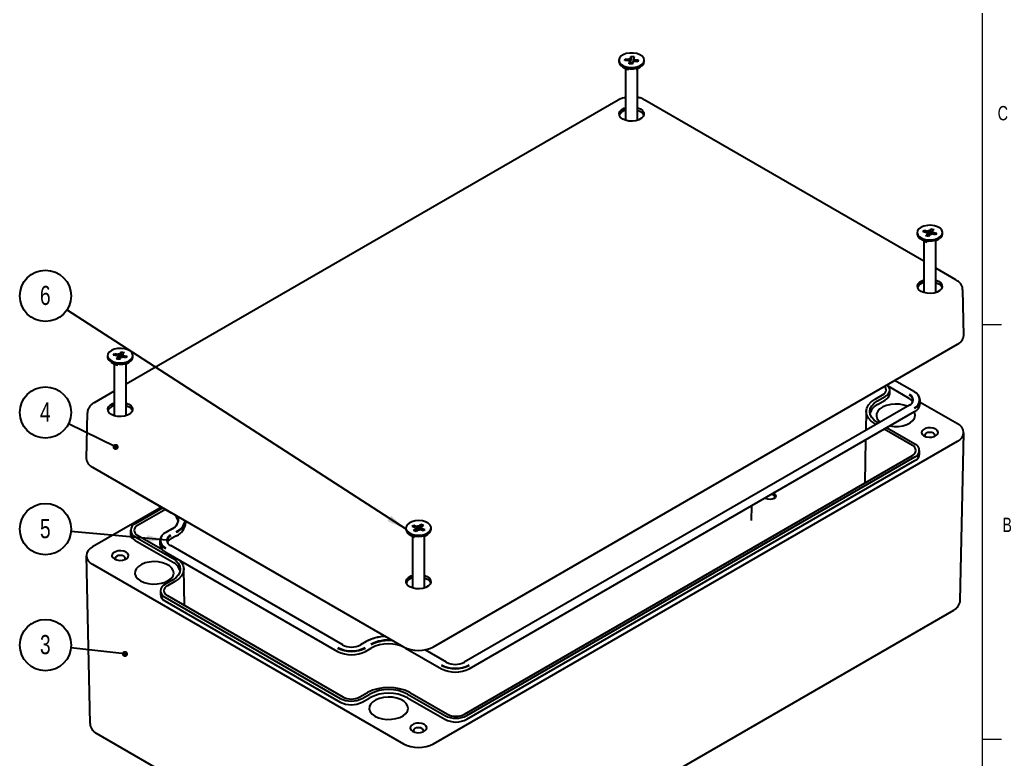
# Paper-space layout 'Sheet1' of a CAD drawing. Header units: inches. Extents: x 0.3 to 21.8, y 0.2 to 16.9.
# Drawn here: x 15.23 to 21.71, y 2.99 to 7.82 of the extents above; entities that cross this region are included whole.
import ezdxf

# ---------------------------------------------------------------- set-up
doc = ezdxf.new("R2010")
doc.units = ezdxf.units.IN
doc.header["$MEASUREMENT"] = 0
doc.layers.add('SLD-0', color=7, linetype='Continuous')
doc.styles.add('SLDTEXTSTYLE1', font='TXT', dxfattribs={"width": 0.75})
doc.dimstyles.new('SLDDIMSTYLE1', dxfattribs={"dimtxt": 0.18, "dimasz": 0.04, "dimexe": 0, "dimexo": 0.0625, "dimgap": 0, "dimtad": 0, "dimtih": 1, "dimtoh": 1, "dimdec": 0, "dimrnd": 1e-09, "dimzin": 0, "dimdsep": 46, "dimtxsty": 'Standard', "dimblk1": 'DOT', "dimblk2": 'DOT', "dimsah": 1, "dimcen": 0.09, "dimadec": 0, "dimazin": 0, "dimtfac": 0.04, "dimtdec": 0, "dimtofl": 0, "dimtmove": 0, "dimatfit": 3, "dimldrblk": 'DOT', "dimfxl": 0, "dimfrac": 2, "dimtolj": 1, "dimtzin": 0, "dimarcsym": 0})
doc.dimstyles.new('SLDDIMSTYLE2', dxfattribs={"dimtxt": 0.18, "dimasz": 0.13, "dimexe": 0, "dimexo": 0.0625, "dimgap": 0, "dimtad": 0, "dimtih": 1, "dimtoh": 1, "dimdec": 0, "dimrnd": 1e-09, "dimzin": 0, "dimdsep": 46, "dimtxsty": 'Standard', "dimsah": 1, "dimcen": 0.09, "dimadec": 0, "dimazin": 0, "dimtfac": 0.13, "dimtdec": 0, "dimtofl": 0, "dimtmove": 0, "dimatfit": 3, "dimfxl": 0, "dimfrac": 2, "dimtolj": 1, "dimtzin": 0, "dimarcsym": 0})

# ---------------------------------------------------------------- blocks, each defined once
blk = doc.blocks.new('SW_NOTE_3')
at = {"layer": 'SLD-0', "color": 0}
blk.add_circle((-0.1664, 0.0185), 0.1675, dxfattribs=at)
at = {"layer": 'SLD-0', "color": 0, "insert": (-0.1677, 0.0842), "char_height": 0.125, "attachment_point": 2, "style": 'SLDTEXTSTYLE1'}
blk.add_mtext('3', dxfattribs=at)
blk = doc.blocks.new('_DOT')
at = {"color": 0, "linetype": 'ByBlock', "lineweight": -2}
blk.add_line((-0.5, 0), (-1, 0), dxfattribs=at)
at = {"color": 0, "linetype": 'ByBlock', "const_width": 0.5}
blk.add_lwpolyline([(-0.25, 0, 1), (0.25, 0, 1)], format="xyb", close=True, dxfattribs=at)
blk = doc.blocks.new('SW_NOTE_4')
at = {"layer": 'SLD-0', "color": 0}
blk.add_circle((-0.1504, 0.0737), 0.1675, dxfattribs=at)
at = {"layer": 'SLD-0', "color": 0, "insert": (-0.1516, 0.1394), "char_height": 0.125, "attachment_point": 2, "style": 'SLDTEXTSTYLE1'}
blk.add_mtext('4', dxfattribs=at)
blk = doc.blocks.new('SW_NOTE_5')
at = {"layer": 'SLD-0', "color": 0}
blk.add_circle((-0.1406, 0.091), 0.1675, dxfattribs=at)
at = {"layer": 'SLD-0', "color": 0, "insert": (-0.1419, 0.1567), "char_height": 0.125, "attachment_point": 2, "style": 'SLDTEXTSTYLE1'}
blk.add_mtext('6', dxfattribs=at)
blk = doc.blocks.new('SW_NOTE_6')
at = {"layer": 'SLD-0', "color": 0}
blk.add_circle((-0.1668, 0.0152), 0.1675, dxfattribs=at)
at = {"layer": 'SLD-0', "color": 0, "insert": (-0.168, 0.0809), "char_height": 0.125, "attachment_point": 2, "style": 'SLDTEXTSTYLE1'}
blk.add_mtext('5', dxfattribs=at)

psp = doc.layouts.new('Sheet1')

# ---------------------------------------------------------------- linework, layer by layer
at = {"color": 7, "linetype": 'Continuous', "lineweight": 18}
for p, q in [((21.52288, 0.4106), (21.52288, 16.6606)), ((21.52288, 5.8276), (21.64788, 5.8276)), ((21.52288, 3.1196), (21.64788, 3.1196))]:
    psp.add_line(p, q, dxfattribs=at)
at = {"color": 7, "linetype": 'Continuous', "lineweight": 25}
for p, q in [((19.22334, 7.56297), (19.227, 7.57773)), ((19.227, 7.57773), (19.22378, 7.52748)), ((19.227, 7.57773), (19.24707, 7.57607)), ((19.14823, 7.55215), (19.14823, 7.54411)), ((19.1866, 7.54989), (19.18947, 7.56148)), ((19.21217, 7.54778), (19.1866, 7.54989)), ((19.18947, 7.56148), (19.21504, 7.55937)), ((19.18947, 7.56148), (19.19662, 7.54907)), ((19.21475, 7.52823), (19.2184, 7.54299)), ((19.23482, 7.52657), (19.21475, 7.52823)), ((19.23847, 7.54133), (19.23482, 7.52657)), ((19.24707, 7.57607), (19.24342, 7.56131)), ((19.27235, 7.54282), (19.24678, 7.54493)), ((19.24965, 7.55652), (19.27521, 7.55441)), ((19.27521, 7.55441), (19.26807, 7.54317)), ((19.27521, 7.55441), (19.27235, 7.54282)), ((19.31359, 7.54411), (19.31359, 7.55215)), ((19.17244, 7.51037), (19.19899, 7.49504)), ((19.19154, 7.49934), (19.19154, 7.16046)), ((19.26105, 7.49406), (19.26283, 7.49504)), ((19.26283, 7.49504), (19.28938, 7.51037)), ((19.27028, 7.16046), (19.27028, 7.49934)), ((19.14409, 7.29277), (15.92962, 5.43709)), ((21.14026, 6.24064), (19.31773, 7.29277)), ((19.27028, 7.22645), (19.28836, 7.21858)), ((21.09695, 6.42718), (21.09695, 6.41914)), ((21.13564, 6.43098), (21.14313, 6.44186)), ((21.15964, 6.42547), (21.13564, 6.43098)), ((21.14313, 6.44186), (21.16713, 6.43635)), ((21.14313, 6.44186), (21.15028, 6.42762)), ((21.1542, 6.40611), (21.16375, 6.41996)), ((21.18259, 6.41564), (21.17304, 6.40178)), ((21.17667, 6.43872), (21.18621, 6.45257)), ((21.18621, 6.45257), (21.17906, 6.41052)), ((21.18621, 6.45257), (21.20505, 6.44825)), ((21.21612, 6.4125), (21.19212, 6.41801)), ((21.20505, 6.44825), (21.19551, 6.43439)), ((21.19962, 6.42889), (21.22362, 6.42338)), ((21.22362, 6.42338), (21.21612, 6.4125)), ((21.2623, 6.41914), (21.2623, 6.42718)), ((21.12116, 6.3854), (21.14771, 6.37007)), ((21.14026, 6.37437), (21.14026, 6.03549)), ((21.17304, 6.40178), (21.1542, 6.40611)), ((21.21155, 6.37007), (21.2381, 6.3854)), ((21.219, 6.03549), (21.219, 6.37437)), ((21.34997, 6.11958), (21.219, 6.19519)), ((21.219, 6.10148), (21.23708, 6.09361)), ((21.40093, 5.75603), (21.39456, 6.05377)), ((15.84618, 5.62711), (15.85344, 5.63804)), ((15.85344, 5.63804), (15.87756, 5.6327)), ((15.85344, 5.63804), (15.86059, 5.62392)), ((15.88704, 5.63514), (15.89629, 5.64907)), ((15.89629, 5.64907), (15.88914, 5.60562)), ((15.89629, 5.64907), (15.91522, 5.64487)), ((15.91522, 5.64487), (15.90597, 5.63095)), ((17.9364, 3.72206), (21.36058, 5.6988)), ((15.80757, 5.62363), (15.80757, 5.61559)), ((15.83178, 5.58185), (15.85833, 5.56651)), ((15.8703, 5.62178), (15.84618, 5.62711)), ((15.85088, 5.57082), (15.85088, 5.23194)), ((15.86527, 5.60238), (15.87452, 5.6163)), ((15.88421, 5.59819), (15.86527, 5.60238)), ((15.89345, 5.61211), (15.88421, 5.59819)), ((15.92705, 5.60921), (15.90294, 5.61455)), ((15.9102, 5.62548), (15.93431, 5.62014)), ((15.92217, 5.56651), (15.94872, 5.58185)), ((15.93431, 5.62014), (15.92705, 5.60921)), ((15.92962, 5.23194), (15.92962, 5.57082)), ((15.97292, 5.61559), (15.97292, 5.62363)), ((21.07869, 5.38687), (20.94947, 5.46147)), ((15.85088, 5.39164), (15.71991, 5.31603)), ((21.04527, 5.34407), (20.89568, 5.43042)), ((20.91739, 5.3752), (20.91739, 5.39931)), ((20.8219, 5.33863), (20.87133, 5.36717)), ((20.83816, 5.32924), (20.88759, 5.35778)), ((20.83816, 5.30513), (20.88759, 5.33367)), ((21.11706, 5.31092), (21.11706, 5.33298)), ((21.36058, 5.17794), (21.11706, 5.31852)), ((15.67531, 5.25022), (15.66894, 4.95248)), ((15.92962, 5.29793), (15.9477, 5.29006)), ((21.04579, 5.30098), (18.13768, 3.62216)), ((18.1711, 3.57936), (21.07921, 5.25817)), ((20.76425, 5.25968), (20.76163, 5.13694)), ((20.84352, 5.18421), (20.83816, 5.18731)), ((20.82726, 5.17483), (20.8219, 5.17792)), ((21.06617, 5.03691), (20.88105, 5.14377)), ((21.08243, 5.0463), (20.89731, 5.15316)), ((21.3775, 4.0248), (21.40093, 5.12071)), ((17.9364, 3.08871), (21.36058, 5.06544)), ((20.76029, 5.07406), (20.75427, 4.79257)), ((21.11223, 4.98066), (21.11223, 5.00477)), ((18.13895, 3.28278), (21.06617, 4.97262)), ((18.15521, 3.27339), (21.08243, 4.96324)), ((18.15521, 3.24928), (21.08243, 4.93913)), ((15.70929, 4.89525), (17.74153, 3.72206)), ((15.98508, 4.73604), (15.99066, 4.73261)), ((15.99066, 4.73261), (16.22404, 4.59788)), ((20.1081, 4.69061), (20.10274, 4.69447)), ((16.16024, 4.63471), (15.70929, 4.37439)), ((16.16903, 4.62964), (15.98745, 4.52481)), ((16.18529, 4.62025), (16.00371, 4.51543)), ((20.01519, 4.64393), (20.01314, 4.54802)), ((16.31868, 4.53288), (16.31868, 4.54346)), ((15.95765, 4.48328), (15.95765, 4.45917)), ((16.22455, 4.49108), (16.18776, 4.46984)), ((17.75629, 4.49865), (17.75629, 4.49062)), ((17.79743, 4.50784), (17.80881, 4.51753)), ((17.81881, 4.49947), (17.79743, 4.50784)), ((17.80627, 4.48125), (17.82077, 4.49359)), ((17.82305, 4.47468), (17.80627, 4.48125)), ((17.80881, 4.51753), (17.83019, 4.50916)), ((17.80881, 4.51753), (17.81596, 4.50059)), ((17.82106, 4.48848), (17.82588, 4.47708)), ((17.83755, 4.48702), (17.82305, 4.47468)), ((17.84038, 4.51029), (17.85488, 4.52263)), ((17.85488, 4.52263), (17.84559, 4.48763)), ((17.86912, 4.47978), (17.84774, 4.48815)), ((17.85488, 4.52263), (17.87166, 4.51606)), ((17.87166, 4.51606), (17.85717, 4.50372)), ((17.85912, 4.49784), (17.8805, 4.48947)), ((17.8805, 4.48947), (17.86912, 4.47978)), ((17.92164, 4.49062), (17.92164, 4.49865)), ((15.98745, 4.44175), (16.23171, 4.30074)), ((15.98745, 4.41764), (16.23171, 4.27663)), ((16.00371, 4.45114), (16.16567, 4.35765)), ((16.14939, 4.41595), (16.14939, 4.39388)), ((16.25798, 4.44828), (16.22118, 4.42703)), ((17.78049, 4.45687), (17.80704, 4.44154)), ((17.7996, 4.44584), (17.7996, 4.10697)), ((17.80704, 4.44154), (17.81364, 4.4384)), ((17.87089, 4.44154), (17.89744, 4.45687)), ((17.87834, 4.10697), (17.87834, 4.44584)), ((16.18724, 4.34114), (17.31025, 3.69284)), ((17.34368, 3.73564), (16.22066, 4.38395)), ((15.66894, 4.31716), (15.69237, 3.22125)), ((15.70929, 4.26189), (17.74153, 3.08871)), ((16.31074, 3.99183), (16.30562, 4.23118)), ((16.23171, 4.15881), (16.18228, 4.13027)), ((16.24798, 4.14942), (16.19854, 4.12088)), ((17.87834, 4.17295), (17.89642, 4.16509)), ((16.15248, 4.08874), (16.15248, 4.06463)), ((16.18228, 4.04721), (17.32788, 3.38587)), ((16.18228, 4.0231), (17.32788, 3.36176)), ((16.19854, 4.0566), (17.34415, 3.39525)), ((17.91233, 1.98612), (21.33651, 3.96285)), ((17.49636, 3.75689), (17.45956, 3.73564)), ((17.49299, 3.69284), (17.52978, 3.71408)), ((17.755, 3.71408), (17.98837, 3.57936)), ((18.02179, 3.62216), (17.88216, 3.70277)), ((17.4555, 3.39525), (17.50494, 3.42379)), ((17.47177, 3.38587), (17.5212, 3.4144)), ((17.47177, 3.36176), (17.5212, 3.39029)), ((17.76706, 3.4144), (18.01133, 3.27339)), ((17.76706, 3.39029), (18.01133, 3.24928)), ((17.78332, 3.42379), (18.02759, 3.28278)), ((15.73337, 3.1593), (17.7656, 1.98612))]:
    psp.add_line(p, q, dxfattribs=at)
at = {"color": 7, "linetype": 'Continuous', "lineweight": 25, "flags": 128}
for points in [[(19.21922, 7.5049), (19.24275, 7.50491), (19.26532, 7.50875), (19.28511, 7.51611), (19.3005, 7.52638), (19.31026, 7.53874), (19.31359, 7.55219), (19.31022, 7.56564), (19.30042, 7.57799), (19.28499, 7.58825), (19.26519, 7.59558), (19.2426, 7.5994), (19.21907, 7.59939), (19.1965, 7.59555), (19.17671, 7.58819), (19.16132, 7.57792), (19.15156, 7.56555), (19.14823, 7.55211), (19.1516, 7.53866), (19.1614, 7.52631), (19.17682, 7.51605), (19.19663, 7.50872), (19.21922, 7.5049)], [(19.14823, 7.54411), (19.14823, 7.54407), (19.1516, 7.53062), (19.1614, 7.51827), (19.17682, 7.50801), (19.19663, 7.50068), (19.21922, 7.49686)], [(19.21922, 7.49686), (19.24275, 7.49688), (19.26532, 7.50072), (19.28511, 7.50807), (19.3005, 7.51835), (19.31026, 7.53071), (19.31359, 7.54411)], [(19.19899, 7.49504), (19.20791, 7.49104), (19.21152, 7.48993)], [(19.27028, 7.24252), (19.28836, 7.23466), (19.30222, 7.22397), (19.3103, 7.21146), (19.31195, 7.19815), (19.30704, 7.1851), (19.29595, 7.17338), (19.2796, 7.16394), (19.2593, 7.15754), (19.2367, 7.15471), (19.21364, 7.15566), (19.19197, 7.16032), (19.17346, 7.16833), (19.1596, 7.17901), (19.15152, 7.19152), (19.14987, 7.20484), (19.15478, 7.21788), (19.16586, 7.2296), (19.18222, 7.23904), (19.19154, 7.24252)], [(21.09695, 6.41914), (21.09705, 6.41676), (21.10156, 6.40343), (21.11239, 6.39137), (21.12867, 6.38156), (21.14907, 6.37479)], [(21.14907, 6.38283), (21.17196, 6.37966), (21.19546, 6.38033), (21.21768, 6.3848), (21.23682, 6.39271), (21.25132, 6.40341), (21.26002, 6.41603), (21.2622, 6.42956), (21.2577, 6.44289), (21.24687, 6.45495), (21.23059, 6.46476), (21.21018, 6.47153), (21.1873, 6.4747), (21.1638, 6.47402), (21.14158, 6.46955), (21.12244, 6.46165), (21.10793, 6.45095), (21.09924, 6.43832), (21.09705, 6.4248), (21.10156, 6.41147), (21.11239, 6.3994), (21.12867, 6.38959), (21.14907, 6.38283)], [(21.14907, 6.37479), (21.17196, 6.37162), (21.19546, 6.3723), (21.21768, 6.37677), (21.23682, 6.38467), (21.25132, 6.39537), (21.26002, 6.40799), (21.2623, 6.41914)], [(21.14771, 6.37007), (21.14817, 6.3698), (21.16295, 6.36428)], [(21.219, 6.11755), (21.23708, 6.10969), (21.25094, 6.099), (21.25902, 6.08649), (21.26067, 6.07317), (21.25575, 6.06013), (21.24467, 6.04841), (21.22832, 6.03897), (21.20802, 6.03257), (21.18542, 6.02973), (21.16236, 6.03069), (21.14069, 6.03535), (21.12218, 6.04335), (21.10832, 6.05404), (21.10023, 6.06655), (21.09858, 6.07987), (21.1035, 6.09291), (21.11458, 6.10463), (21.13094, 6.11407), (21.14026, 6.11755)], [(15.86064, 5.57906), (15.88359, 5.57605), (15.90708, 5.5769), (15.9292, 5.58153), (15.94817, 5.58957), (15.96244, 5.60037), (15.97087, 5.61305), (15.97276, 5.62659), (15.96797, 5.63989), (15.95689, 5.65188), (15.9404, 5.66157), (15.91985, 5.66819), (15.8969, 5.6712), (15.87341, 5.67036), (15.85129, 5.66573), (15.83232, 5.65768), (15.81805, 5.64688), (15.80962, 5.6342), (15.80773, 5.62066), (15.81252, 5.60736), (15.82361, 5.59538), (15.84009, 5.58568), (15.86064, 5.57906)], [(15.80757, 5.61559), (15.80773, 5.61262), (15.81252, 5.59932), (15.82361, 5.58734), (15.84009, 5.57765), (15.86064, 5.57103)], [(15.86064, 5.57103), (15.88359, 5.56802), (15.90708, 5.56886), (15.9292, 5.57349), (15.94817, 5.58153), (15.96244, 5.59233), (15.97087, 5.60502), (15.97292, 5.61559)], [(15.85833, 5.56651), (15.85919, 5.56603), (15.87409, 5.56061)], [(20.87133, 5.36717), (20.88112, 5.37406), (20.8884, 5.38192), (20.89288, 5.39044), (20.89439, 5.39931), (20.89288, 5.40818), (20.8884, 5.41671), (20.88285, 5.42301)], [(20.88759, 5.35778), (20.90025, 5.36668), (20.90965, 5.37684), (20.91544, 5.38785), (20.91739, 5.39931), (20.91544, 5.41077), (20.90965, 5.42179), (20.90892, 5.42278)], [(15.92962, 5.314), (15.9477, 5.30614), (15.96156, 5.29545), (15.96964, 5.28294), (15.97129, 5.26962), (15.96637, 5.25658), (15.95529, 5.24486), (15.93894, 5.23542), (15.91864, 5.22902), (15.89604, 5.22618), (15.87298, 5.22714), (15.85131, 5.2318), (15.83279, 5.2398), (15.81893, 5.25049), (15.81085, 5.263), (15.8092, 5.27631), (15.81412, 5.28936), (15.8252, 5.30108), (15.84155, 5.31052), (15.85088, 5.314)], [(20.8219, 5.17792), (20.79742, 5.19514), (20.77922, 5.21479), (20.76802, 5.23611), (20.76424, 5.25828), (20.76802, 5.28045), (20.77922, 5.30177), (20.79742, 5.32141), (20.8219, 5.33863)], [(20.83816, 5.18731), (20.81654, 5.20252), (20.80047, 5.21987), (20.79058, 5.2387), (20.78724, 5.25828), (20.79058, 5.27786), (20.80047, 5.29668), (20.81654, 5.31404), (20.83816, 5.32924)], [(21.03212, 5.29309), (21.01048, 5.3005), (20.98255, 5.30585), (20.95323, 5.30733), (20.92411, 5.30487), (20.89676, 5.29859), (20.87265, 5.28885), (20.85309, 5.27616), (20.83912, 5.2612), (20.83151, 5.24479), (20.83065, 5.22781), (20.8366, 5.21117), (20.84904, 5.19577), (20.85489, 5.19077)], [(20.91728, 5.16469), (20.94587, 5.16129), (20.97529, 5.16179), (21.00371, 5.16619), (21.02962, 5.17425), (21.0516, 5.18554), (21.06848, 5.19946), (21.07935, 5.21525), (21.08361, 5.23206), (21.08105, 5.24898), (21.07731, 5.25707)], [(21.14135, 5.09959), (21.15675, 5.09337), (21.17491, 5.09056), (21.19364, 5.0915), (21.21068, 5.09609), (21.22397, 5.10377), (21.23192, 5.1136), (21.23356, 5.12441), (21.22869, 5.1349), (21.21791, 5.14379), (21.20251, 5.15001), (21.18435, 5.15282), (21.16562, 5.15188), (21.14858, 5.14729), (21.13528, 5.13962), (21.12734, 5.12978), (21.1257, 5.11897), (21.13057, 5.10848), (21.14135, 5.09959)], [(21.20828, 5.09517), (21.20964, 5.09683), (21.21211, 5.10401), (21.20964, 5.11118), (21.20259, 5.11727), (21.19206, 5.12133), (21.17963, 5.12276), (21.1672, 5.12133), (21.15666, 5.11727), (21.14962, 5.11118), (21.14715, 5.10401), (21.14962, 5.09683), (21.15098, 5.09517)], [(20.10517, 4.69587), (20.10657, 4.69344), (20.11103, 4.68908)], [(20.15656, 4.72554), (20.16325, 4.72244), (20.1717, 4.71514), (20.17467, 4.70653), (20.1717, 4.69791), (20.16325, 4.69061), (20.15059, 4.68573), (20.13567, 4.68401), (20.12075, 4.68573), (20.1081, 4.69061), (20.1081, 4.69061)], [(20.16031, 4.68908), (20.16477, 4.69344), (20.16717, 4.7004), (20.16477, 4.70736), (20.15794, 4.71326), (20.14772, 4.7172), (20.14352, 4.71801)], [(17.79257, 4.45915), (17.81373, 4.4532), (17.83693, 4.45094), (17.8603, 4.45254), (17.88194, 4.45788), (17.9001, 4.46652), (17.9133, 4.47777), (17.92049, 4.4907), (17.92107, 4.50428), (17.91499, 4.51741), (17.90276, 4.52901), (17.88536, 4.53816), (17.8642, 4.54411), (17.841, 4.54637), (17.81763, 4.54477), (17.79599, 4.53943), (17.77783, 4.53079), (17.76463, 4.51954), (17.75744, 4.50661), (17.75687, 4.49303), (17.76294, 4.4799), (17.77517, 4.4683), (17.79257, 4.45915)], [(17.79257, 4.45111), (17.81373, 4.44517), (17.83693, 4.4429), (17.8603, 4.44451), (17.88194, 4.44984), (17.9001, 4.45848), (17.9133, 4.46973), (17.92049, 4.48266), (17.92164, 4.49062)], [(15.85197, 4.29604), (15.86737, 4.28982), (15.88553, 4.28701), (15.90426, 4.28795), (15.9213, 4.29254), (15.93459, 4.30021), (15.94254, 4.31005), (15.94417, 4.32086), (15.93931, 4.33135), (15.92852, 4.34024), (15.91312, 4.34646), (15.89496, 4.34927), (15.87624, 4.34833), (15.8592, 4.34374), (15.8459, 4.33606), (15.83796, 4.32623), (15.83632, 4.31542), (15.84118, 4.30493), (15.85197, 4.29604)], [(15.9189, 4.29162), (15.92025, 4.29328), (15.92273, 4.30046), (15.92025, 4.30763), (15.91321, 4.31372), (15.90268, 4.31778), (15.89025, 4.31921), (15.87782, 4.31778), (15.86728, 4.31372), (15.86024, 4.30763), (15.85777, 4.30046), (15.86024, 4.29328), (15.8616, 4.29162)], [(16.02333, 4.1539), (16.04642, 4.14336), (16.07309, 4.13618), (16.10191, 4.13275), (16.13133, 4.13324), (16.15975, 4.13764), (16.18566, 4.1457), (16.20764, 4.157), (16.22452, 4.17091), (16.23539, 4.1867), (16.23965, 4.20351), (16.23709, 4.22044), (16.22783, 4.23657), (16.21238, 4.25103), (16.19157, 4.26304), (16.16652, 4.27196), (16.13859, 4.2773), (16.10927, 4.27878), (16.08015, 4.27632), (16.0528, 4.27005), (16.02869, 4.2603), (16.00913, 4.24761), (15.99516, 4.23266), (15.98755, 4.21625), (15.98669, 4.19926), (15.99264, 4.18263), (16.00508, 4.16723), (16.02333, 4.1539)], [(16.23171, 4.30074), (16.25334, 4.28553), (16.2694, 4.26818), (16.27929, 4.24935), (16.28263, 4.22977), (16.27929, 4.21019), (16.2694, 4.19137), (16.25334, 4.17402), (16.23171, 4.15881)], [(16.27553, 4.29017), (16.29065, 4.27326), (16.30185, 4.25194), (16.30563, 4.22977), (16.30185, 4.2076), (16.29065, 4.18629), (16.27246, 4.16664), (16.24798, 4.14942)], [(17.87834, 4.18903), (17.89642, 4.18116), (17.91028, 4.17048), (17.91836, 4.15797), (17.92001, 4.14465), (17.91509, 4.13161), (17.90401, 4.11989), (17.88766, 4.11045), (17.86736, 4.10405), (17.84476, 4.10121), (17.82169, 4.10216), (17.80003, 4.10683), (17.78151, 4.11483), (17.76765, 4.12552), (17.75957, 4.13803), (17.75792, 4.15134), (17.76284, 4.16439), (17.77392, 4.17611), (17.79027, 4.18555), (17.7996, 4.18903)], [(17.55447, 3.27), (17.57755, 3.25946), (17.60423, 3.25228), (17.63305, 3.24884), (17.66246, 3.24934), (17.69089, 3.25373), (17.71679, 3.2618), (17.73878, 3.27309), (17.75566, 3.28701), (17.76652, 3.3028), (17.77079, 3.31961), (17.76823, 3.33653), (17.75897, 3.35266), (17.74352, 3.36712), (17.72271, 3.37913), (17.69766, 3.38805), (17.66972, 3.39339), (17.64041, 3.39488), (17.61129, 3.39241), (17.58394, 3.38614), (17.55983, 3.3764), (17.54027, 3.3637), (17.5263, 3.34875), (17.51868, 3.33234), (17.51783, 3.31536), (17.52378, 3.29872), (17.53621, 3.28332), (17.55447, 3.27)], [(17.80069, 3.17107), (17.81609, 3.16484), (17.83425, 3.16204), (17.85298, 3.16298), (17.87002, 3.16757), (17.88331, 3.17524), (17.89126, 3.18508), (17.89289, 3.19589), (17.88803, 3.20637), (17.87724, 3.21526), (17.86184, 3.22149), (17.84368, 3.2243), (17.82495, 3.22335), (17.80792, 3.21877), (17.79462, 3.21109), (17.78668, 3.20126), (17.78504, 3.19044), (17.7899, 3.17996), (17.80069, 3.17107)], [(17.86761, 3.16665), (17.86897, 3.16831), (17.87145, 3.17549), (17.86897, 3.18266), (17.86193, 3.18874), (17.8514, 3.19281), (17.83897, 3.19424), (17.82654, 3.19281), (17.816, 3.18874), (17.80896, 3.18266), (17.80649, 3.17549), (17.80896, 3.16831), (17.81032, 3.16665)]]:
    psp.add_lwpolyline(points, dxfattribs=at)
at = {"color": 7, "linetype": 'Continuous', "lineweight": 25}
for centre, radius, start, end in [((19.2242, 7.55697), 0.01513, 217.359311, 247.468512), ((19.22813, 7.54053), 0.02294, 102.033383, 124.788539), ((19.23369, 7.56377), 0.02294, 282.033383, 304.788539), ((19.23762, 7.54733), 0.01513, 37.359311, 67.468512), ((19.20446, 7.16894), 0.05894, 102.664825, 155.425027), ((19.26978, 7.17916), 0.04358, 19.149588, 64.772431), ((21.16942, 6.42849), 0.01024, 197.141589, 236.336816), ((21.17887, 6.4095), 0.0293, 94.315371, 113.623348), ((21.18038, 6.44485), 0.0293, 274.315371, 293.623348), ((21.18983, 6.42587), 0.01024, 17.141589, 56.336816), ((21.15318, 6.04397), 0.05894, 102.664825, 155.425027), ((21.2185, 6.05419), 0.04358, 19.149588, 64.772431), ((21.33528, 5.75947), 0.06574, 292.634282, 356.996065), ((15.88942, 5.60624), 0.029, 94.706989, 114.146589), ((15.88021, 5.62506), 0.01044, 198.326269, 237.005107), ((15.89107, 5.64101), 0.029, 274.706989, 294.146589), ((15.90028, 5.62219), 0.01044, 18.326269, 57.005107), ((21.07817, 5.38573), 0.00126, 65.686048, 125.618173), ((21.05781, 5.33503), 0.05532, 290.783421, 69.216579), ((21.05919, 5.33298), 0.05642, 290.783421, 69.216579), ((20.86648, 5.38028), 0.05117, 294.374658, 354.305201), ((21.02841, 5.32893), 0.04085, 5.694799, 65.625342), ((21.02322, 5.30111), 0.04828, 25.566658, 62.826791), ((21.03407, 5.33503), 0.03655, 290.783421, 69.216579), ((21.05239, 5.31736), 0.06499, 294.374658, 354.305201), ((15.8638, 5.24042), 0.05894, 102.664825, 155.425027), ((15.92912, 5.25063), 0.04358, 19.149588, 64.772431), ((20.87771, 5.22141), 0.0926, 115.28419, 164.455494), ((21.33923, 5.12169), 0.06016, 290.783421, 69.216579), ((21.05397, 5.00477), 0.03438, 290.783421, 69.216579), ((21.06667, 5.00477), 0.04442, 290.783421, 69.216579), ((15.73634, 4.95716), 0.06756, 183.971374, 246.398279), ((21.06131, 4.98573), 0.05117, 294.374658, 354.305201), ((16.18781, 4.52119), 0.08482, 15.537324, 64.716507), ((16.19877, 4.55613), 0.07085, 290.890031, 13.730236), ((16.1968, 4.56047), 0.07532, 292.64755, 7.839725), ((16.21045, 4.57105), 0.10783, 295.10909, 346.274315), ((16.21187, 4.56894), 0.10884, 295.065271, 346.734423), ((16.00321, 4.48328), 0.04442, 110.783421, 249.216579), ((16.01591, 4.48328), 0.03438, 110.783421, 249.216579), ((16.20864, 4.41799), 0.05532, 110.783421, 249.216579), ((16.18827, 4.4687), 0.00126, 54.381827, 114.313952), ((16.21496, 4.54322), 0.10423, 294.374658, 354.305201), ((17.80256, 4.4967), 0.04667, 187.490826, 257.637007), ((17.82646, 4.49875), 0.00769, 174.588134, 222.185982), ((17.83891, 4.47699), 0.03333, 87.467802, 105.17483), ((17.83902, 4.52032), 0.03333, 267.467802, 285.17483), ((17.85147, 4.49856), 0.00769, 354.588134, 42.185982), ((16.00856, 4.46425), 0.05117, 185.694799, 245.625342), ((16.20726, 4.41595), 0.05642, 110.783421, 249.216579), ((16.23238, 4.41799), 0.03655, 110.783421, 249.216579), ((16.23804, 4.4119), 0.04085, 114.374658, 174.305201), ((16.24323, 4.38408), 0.04828, 117.173209, 154.433342), ((15.73064, 4.31814), 0.06016, 110.783421, 249.216579), ((16.21406, 4.40033), 0.06499, 185.694799, 245.625342), ((16.19217, 4.1929), 0.0926, 15.544506, 64.71581), ((17.81252, 4.11545), 0.05894, 102.664825, 155.425027), ((17.87784, 4.12566), 0.04358, 19.149588, 64.772431), ((16.19804, 4.08874), 0.04442, 110.783421, 249.216579), ((16.21074, 4.08874), 0.03438, 110.783421, 249.216579), ((16.2034, 4.06971), 0.05117, 185.694799, 245.625342), ((17.63431, 3.49716), 0.29332, 92.139215, 118.169145), ((17.49688, 3.75574), 0.00126, 54.381827, 114.313952), ((17.63427, 3.50165), 0.28941, 92.345591, 118.177912), ((17.64102, 3.52196), 0.24488, 84.0931, 117.480729), ((17.64171, 3.51984), 0.24355, 82.482137, 117.358213), ((17.40162, 3.89124), 0.1986, 242.609672, 297.390328), ((17.40162, 3.86917), 0.1986, 242.609672, 297.390328), ((17.40162, 3.89089), 0.19476, 242.609672, 297.390328), ((17.34316, 3.7345), 0.00126, 65.686048, 125.618173), ((17.40162, 3.84976), 0.12867, 242.609672, 297.390328), ((17.46008, 3.7345), 0.00126, 54.381827, 114.313952), ((17.64239, 3.49675), 0.24477, 62.609672, 117.390328), ((17.83897, 3.91011), 0.21179, 242.609672, 297.390328), ((18.07974, 3.77776), 0.1986, 242.609672, 297.390328), ((18.07974, 3.75569), 0.1986, 242.609672, 297.390328), ((18.07974, 3.77741), 0.19476, 242.609672, 297.390328), ((18.02127, 3.62102), 0.00126, 65.686048, 125.618173), ((18.07974, 3.73628), 0.12867, 242.609672, 297.390328), ((18.1382, 3.62102), 0.00126, 54.381827, 114.313952), ((17.64413, 3.15515), 0.30256, 62.609672, 117.390328), ((17.64413, 3.17715), 0.26721, 62.609672, 117.390328), ((17.39982, 3.52471), 0.15638, 242.609672, 297.390328), ((17.39982, 3.50271), 0.12103, 242.609672, 297.390328), ((17.64413, 3.15304), 0.26721, 62.609672, 117.390328), ((17.39982, 3.5006), 0.15638, 242.609672, 297.390328), ((18.08327, 3.41224), 0.15638, 242.609672, 297.390328), ((18.08327, 3.38813), 0.15638, 242.609672, 297.390328), ((18.08327, 3.39024), 0.12103, 242.609672, 297.390328), ((17.83897, 3.27676), 0.21179, 242.609672, 297.390328)]:
    psp.add_arc(centre, radius, start, end, dxfattribs=at)
for points, knots in [([(19.21661, 7.54356), (19.21625, 7.54709), (19.21572, 7.55236), (19.21521, 7.55763), (19.21504, 7.55937)], [0, 0, 0, 0, 0.670574, 1, 1, 1, 1]), ([(19.21863, 7.52791), (19.21858, 7.53131), (19.2185, 7.53633), (19.21842, 7.54136), (19.2184, 7.54299)], [0, 0, 0, 0, 0.6773405, 1, 1, 1, 1]), ([(19.22334, 7.56297), (19.22332, 7.56115), (19.22316, 7.54936), (19.223, 7.53755), (19.22286, 7.52756)], [0, 0, 0, 0, 0.1543906, 1, 1, 1, 1]), ([(19.24317, 7.54312), (19.24323, 7.54737), (19.24331, 7.55344), (19.24339, 7.55949), (19.24342, 7.56131)], [0, 0, 0, 0, 0.6994862, 1, 1, 1, 1]), ([(19.24965, 7.55652), (19.24948, 7.55481), (19.24909, 7.5509), (19.24869, 7.54699), (19.24846, 7.54479)], [0, 0, 0, 0, 0.4368874, 1, 1, 1, 1]), ([(19.19154, 7.30968), (19.18511, 7.30834), (19.17018, 7.30522), (19.15477, 7.29868), (19.14598, 7.29381), (19.14409, 7.29277)], [0, 0, 0, 0, 0.37206858, 0.86490981, 1, 1, 1, 1]), ([(19.31773, 7.29277), (19.3137, 7.2949), (19.30235, 7.30091), (19.28638, 7.3069), (19.27382, 7.30902), (19.27028, 7.30961)], [0, 0, 0, 0, 0.2834703, 0.7981556, 1, 1, 1, 1]), ([(21.16439, 6.40377), (21.16424, 6.40754), (21.16402, 6.41293), (21.16381, 6.41833), (21.16375, 6.41996)], [0, 0, 0, 0, 0.6983992, 1, 1, 1, 1]), ([(21.17033, 6.40186), (21.16941, 6.4116), (21.16833, 6.4231), (21.16729, 6.43459), (21.16713, 6.43635)], [0, 0, 0, 0, 0.8469368, 1, 1, 1, 1]), ([(21.17667, 6.43872), (21.1766, 6.4369), (21.17622, 6.42578), (21.17581, 6.41464), (21.17547, 6.40531)], [0, 0, 0, 0, 0.1630838, 1, 1, 1, 1]), ([(21.1949, 6.41737), (21.19504, 6.42123), (21.19525, 6.42691), (21.19544, 6.43258), (21.19551, 6.43439)], [0, 0, 0, 0, 0.6799511, 1, 1, 1, 1]), ([(21.19962, 6.42889), (21.19946, 6.4272), (21.19907, 6.42309), (21.19867, 6.41898), (21.19843, 6.41656)], [0, 0, 0, 0, 0.4100786, 1, 1, 1, 1]), ([(21.39382, 6.05381), (21.39396, 6.05635), (21.39444, 6.06528), (21.38909, 6.08011), (21.37876, 6.09676), (21.36527, 6.10993), (21.35455, 6.11669), (21.34997, 6.11958)], [0, 0, 0, 0, 0.0942191, 0.3315537, 0.5680306, 0.8152821, 1, 1, 1, 1]), ([(15.88704, 5.63514), (15.88698, 5.63333), (15.88656, 5.62095), (15.88611, 5.60798), (15.88571, 5.59679), (15.88569, 5.59621)], [0, 0, 0, 0, 0.1399678, 0.9547476, 1, 1, 1, 1]), ([(15.87514, 5.60019), (15.87499, 5.60393), (15.87478, 5.60929), (15.87458, 5.61467), (15.87452, 5.6163)], [0, 0, 0, 0, 0.6968422, 1, 1, 1, 1]), ([(15.88082, 5.59777), (15.87988, 5.60766), (15.87877, 5.61931), (15.87771, 5.63095), (15.87756, 5.6327)], [0, 0, 0, 0, 0.8490005, 1, 1, 1, 1]), ([(15.90539, 5.61401), (15.90552, 5.61784), (15.90572, 5.6235), (15.90591, 5.62914), (15.90597, 5.63095)], [0, 0, 0, 0, 0.6784969, 1, 1, 1, 1]), ([(15.9102, 5.62548), (15.91004, 5.62379), (15.90965, 5.6197), (15.90925, 5.61561), (15.90901, 5.6132)], [0, 0, 0, 0, 0.41206072, 1, 1, 1, 1]), ([(15.71991, 5.31603), (15.71606, 5.31363), (15.70582, 5.30726), (15.69232, 5.2947), (15.68152, 5.27809), (15.6758, 5.26317), (15.67603, 5.25411), (15.67611, 5.25126)], [0, 0, 0, 0, 0.1563019, 0.4155931, 0.6597105, 0.8929223, 1, 1, 1, 1]), ([(17.82189, 4.47487), (17.82161, 4.47947), (17.82123, 4.4857), (17.82086, 4.49195), (17.82077, 4.49359)], [0, 0, 0, 0, 0.7374242, 1, 1, 1, 1]), ([(17.83236, 4.4826), (17.83177, 4.48968), (17.83103, 4.49854), (17.83033, 4.50738), (17.83019, 4.50916)], [0, 0, 0, 0, 0.79912231, 1, 1, 1, 1]), ([(17.84038, 4.51029), (17.84029, 4.50849), (17.83987, 4.50064), (17.83944, 4.49278), (17.8391, 4.48672)], [0, 0, 0, 0, 0.2298318, 1, 1, 1, 1]), ([(17.85614, 4.48486), (17.85639, 4.48935), (17.85674, 4.49564), (17.85707, 4.50192), (17.85717, 4.50372)], [0, 0, 0, 0, 0.7128229, 1, 1, 1, 1]), ([(17.85912, 4.49784), (17.85898, 4.49617), (17.8586, 4.49161), (17.85819, 4.48705), (17.85794, 4.48416)], [0, 0, 0, 0, 0.3652749, 1, 1, 1, 1]), ([(21.33651, 3.96285), (21.34037, 3.96528), (21.35019, 3.97146), (21.36295, 3.98392), (21.37272, 4.00038), (21.37755, 4.01453), (21.37697, 4.02269), (21.37683, 4.02476)], [0, 0, 0, 0, 0.1707446, 0.4346297, 0.6813763, 0.919245, 1, 1, 1, 1]), ([(15.69312, 3.2218), (15.69307, 3.21802), (15.69294, 3.20798), (15.69912, 3.19257), (15.70994, 3.17697), (15.72207, 3.16624), (15.73061, 3.16099), (15.73337, 3.1593)], [0, 0, 0, 0, 0.1456206, 0.3873852, 0.6277447, 0.8799332, 1, 1, 1, 1])]:
    psp.add_open_spline(points, degree=3, knots=knots, dxfattribs=at)

# ---------------------------------------------------------------- block references
at = {"layer": 'SLD-0'}
for name, p in [('SW_NOTE_5', (15.54253, 5.92299)), ('SW_NOTE_4', (15.55229, 5.17881)), ('SW_NOTE_6', (15.56869, 4.47583)), ('SW_NOTE_3', (15.56836, 3.71542))]:
    psp.add_blockref(name, p, dxfattribs=at)

# ---------------------------------------------------------------- texts
at = {"color": 7, "linetype": 'Continuous', "lineweight": 0, "char_height": 0.09375, "attachment_point": 1, "style": 'SLDTEXTSTYLE1'}
for s, insert in [('C', (21.62271, 7.25369)), ('B', (21.65336, 4.56576))]:
    psp.add_mtext(s, dxfattribs=dict(at, insert=insert))

# ---------------------------------------------------------------- leaders
at = {"layer": 'SLD-0'}
for points, dimstyle in [([(17.75761, 4.49016), (15.54253, 5.92299)], 'SLDDIMSTYLE2'), ([(15.8602, 5.0279), (15.55229, 5.17881)], 'SLDDIMSTYLE1'), ([(16.1949, 4.41862), (15.56869, 4.47583)], 'SLDDIMSTYLE2'), ([(15.92137, 3.67612), (15.56836, 3.71542)], 'SLDDIMSTYLE1')]:
    psp.add_leader(points, dimstyle=dimstyle, dxfattribs=at)

doc.saveas('drawing.dxf')
